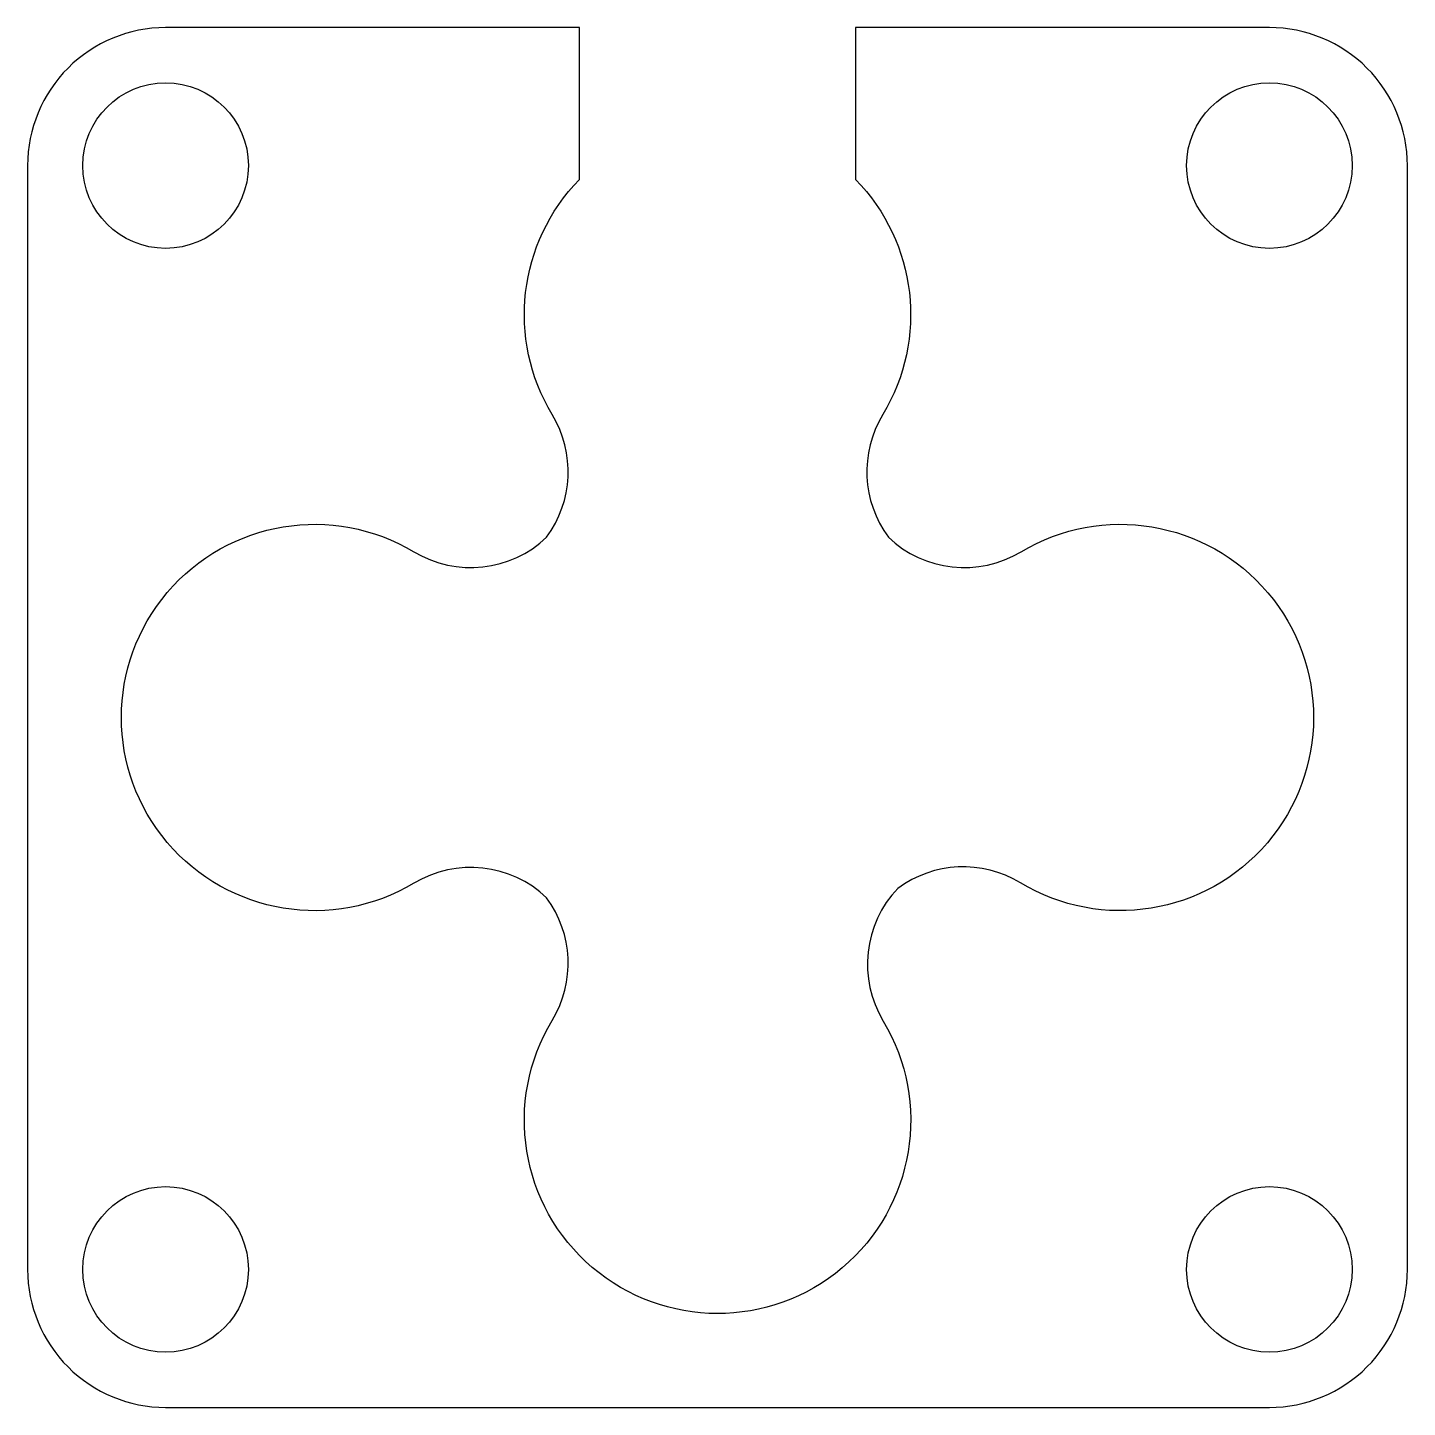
# Model space of a CAD drawing. Header units: millimetres. Extents: x -2.5 to 22.5, y 0 to 25.
import ezdxf

# ---------------------------------------------------------------- set-up
doc = ezdxf.new("R2010")
doc.units = ezdxf.units.MM

msp = doc.modelspace()

# ---------------------------------------------------------------- linework, layer by layer
msp.add_lwpolyline([(12.5, 25), (12.5, 22.249, -0.34234), (12.994, 17.988, 0.303737), (13.096, 15.766, 0.336609), (15.5, 15.502, -1.769674), (15.488, 9.506, 0.303737), (13.266, 9.404, 0.336609), (13.002, 7, -1.769674), (7.006, 7.012, 0.303737), (6.904, 9.234, 0.336609), (4.5, 9.498, -1.765472), (4.5, 15.502, 0.336609), (6.904, 15.766, 0.303737), (7.006, 17.988, -0.34234), (7.5, 22.249), (7.5, 25), (0, 25, 0.414214), (-2.5, 22.5), (-2.5, 2.5, 0.414214), (0, 0), (20, 0, 0.414214), (22.5, 2.5), (22.5, 22.5, 0.414214), (20, 25)], format="xyb", close=True)
for centre in [(0, 22.5), (20, 22.5), (0, 2.5), (20, 2.5)]:
    msp.add_circle(centre, 1.5)

doc.saveas('drawing.dxf')
